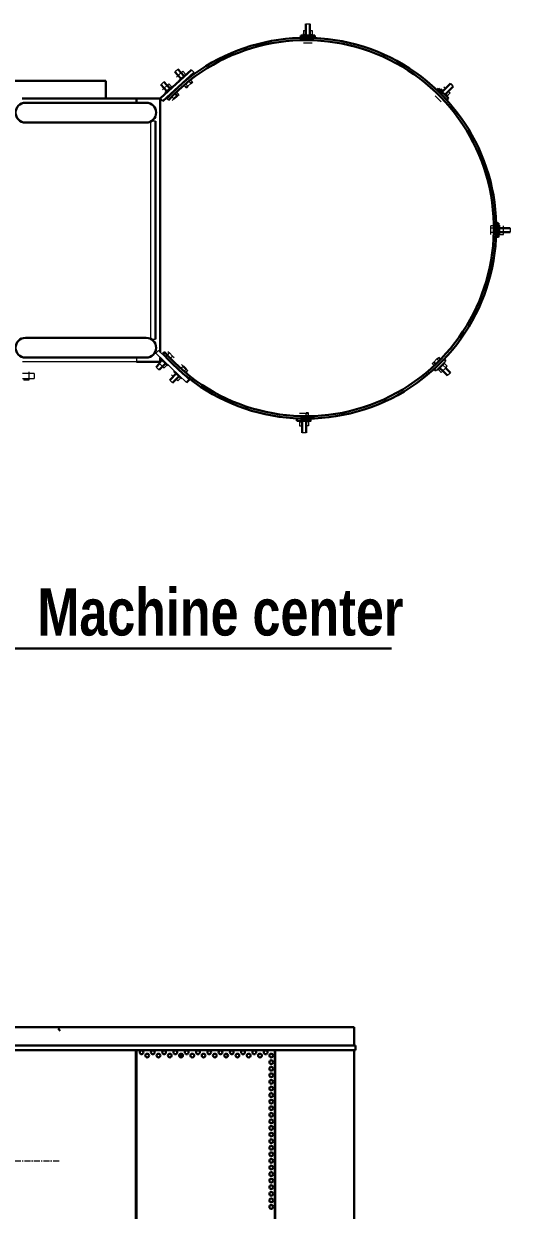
# Model space of a CAD drawing. Header units: feet. Extents: x -99009 to 3252343, y -11094690 to 9035152.
# Drawn here: x 1889900 to 1890935, y -1445643 to -1443119 of the extents above; entities that cross this region are included whole.
import ezdxf

# ---------------------------------------------------------------- set-up
doc = ezdxf.new("R2010")
doc.units = ezdxf.units.FT
doc.linetypes.add('CENTER', pattern=[2, 1.25, -0.25, 0.25, -0.25])
doc.linetypes.add('CENTERX2', pattern=[20.32, 12.7, -2.54, 2.54, -2.54])
for name, color, linetype, lineweight in [('4', 7, 'Continuous', 0), ('AM_0', 7, 'Continuous', 30), ('AM_7', 7, 'CENTER', 5)]:
    doc.layers.add(name, color=color, linetype=linetype, lineweight=lineweight)
doc.layers.add('K-LINE', color=7, linetype='Continuous')
doc.styles.get("Standard").update_dxf_attribs({"font": 'GOTHICB.TTF'})
doc.dimstyles.new('DISA$0', dxfattribs={"dimscale": 15, "dimtxt": 3.5, "dimasz": 3.5, "dimexe": 1, "dimexo": 1, "dimgap": 1.5, "dimtad": 1, "dimdsep": 46, "dimtxsty": 'Standard', "dimcen": 0, "dimclrd": 256, "dimclre": 256, "dimclrt": 254, "dimadec": 0, "dimazin": 2, "dimtp": 0.1, "dimtm": 0.1, "dimtfac": 0.71, "dimtdec": 3, "dimtmove": 0, "dimatfit": 3, "dimfxl": 1, "dimlwd": -1, "dimlwe": -1, "dimarcsym": 0})

# ---------------------------------------------------------------- blocks, each defined once
blk = doc.blocks.new('platform_2')
at = {"color": 7, "linetype": 'Continuous', "lineweight": 30}
for p, q in [((1231.8, 1164.2), (1231.7, 1164)), ((1231.7, 1164), (1231.7, 1139.2)), ((1240.2, 1164), (1240.1, 1164.2)), ((1240.2, 1139.2), (1240.2, 1164)), ((1250.9, 1139.2), (1220.9, 1139.2)), ((1220.9, 1139.2), (1220.9, 1134.2)), ((1225.4, 1141.2), (1225.4, 1139.2)), ((1226.7, 1141.2), (1225.4, 1141.2)), ((1246.4, 1141.2), (1245.2, 1141.2)), ((1246.4, 1139.2), (1246.4, 1141.2)), ((1250.9, 1134.2), (1250.9, 1139.2)), ((1220.9, 1134.2), (1250.9, 1134.2)), ((1240.2, 1134.1), (1240.2, 1134.2)), ((988.5, 1066.1), (921.9, 1005.6)), ((993.9, 1060.2), (927.2, 999.7)), ((952.8, 1061.9), (965.5, 1047.9)), ((971.8, 1053.6), (959.1, 1067.6)), ((805.8, 1042.5), (598.8, 1042.5)), ((805.8, 1005), (805.8, 1042.5)), ((923.2, 1035), (935.9, 1021)), ((942.2, 1026.7), (929.5, 1040.7)), ((960.9, 1043.7), (962.2, 1042.2)), ((972.2, 1040.5), (972.4, 1040.2)), ((975.8, 1036.5), (976.2, 1036.1)), ((977.7, 1056.3), (976.4, 1057.8)), ((979, 1045.6), (978.5, 1046.2)), ((982.5, 1041.8), (982.4, 1041.9)), ((990.5, 1040.4), (987.1, 1037.3)), ((1539.2, 1036.7), (1521.6, 1019.1)), ((931.2, 1016.8), (932.6, 1015.3)), ((942.6, 1013.6), (943, 1013.1)), ((948.1, 1029.5), (946.8, 1030.9)), ((949.1, 1019.1), (948.9, 1019.3)), ((957.5, 1010.4), (950.7, 1004.2)), ((952.9, 1014.9), (952.4, 1015.4)), ((953.2, 1015.1), (957.5, 1010.4)), ((960.9, 1013.5), (957.5, 1010.4)), ((980.3, 1031.1), (976.8, 1028)), ((1514, 1026.7), (1510.5, 1023.2)), ((1510.5, 1023.2), (1531.7, 1002)), ((1535.2, 1005.5), (1514, 1026.7)), ((1518.6, 1025), (1517.2, 1023.6)), ((1523, 1020.6), (1518.6, 1025)), ((1524, 1009.5), (1524.1, 1009.6)), ((1527.6, 1013.1), (1545.2, 1030.7)), ((1533.5, 1010.1), (1529.1, 1014.5)), ((1532.1, 1008.7), (1533.5, 1010.1)), ((870.8, 1005), (627.8, 1005)), ((891.8, 996.1), (634.8, 996.1)), ((870.8, 1005), (921.8, 1005)), ((870.8, 1005), (870.8, 996.1)), ((921.8, 1005), (921.8, 465.3)), ((946.4, 1009.4), (946.6, 1009.2)), ((1531.7, 1002), (1535.2, 1005.5)), ((634.8, 953.9), (891.8, 953.9)), ((911.8, 957), (911.8, 493)), ((1636.8, 740), (1636.8, 710)), ((1641.8, 740), (1636.8, 740)), ((1641.8, 710), (1641.8, 740)), ((1643.8, 735.5), (1641.8, 735.5)), ((1636.7, 720.8), (1636.8, 720.8)), ((1666.7, 729.2), (1641.8, 729.2)), ((1641.8, 720.8), (1666.7, 720.8)), ((1641.8, 714.5), (1643.8, 714.5)), ((891.8, 496.1), (634.8, 496.1)), ((933.6, 455.1), (933, 454.6)), ((937.1, 458.9), (937, 458.8)), ((1518.2, 449.9), (1513.7, 454.4)), ((634.8, 453.9), (891.8, 453.9)), ((921.8, 445), (870.8, 445)), ((920.3, 441.3), (913, 433.7)), ((919.1, 427.8), (926.4, 435.4)), ((922.9, 453.1), (921.6, 451.7)), ((921.8, 454.2), (921.8, 451.9)), ((921.8, 451.4), (921.8, 445)), ((932.5, 441.2), (926.7, 435.1)), ((936.7, 437.1), (938.1, 438.6)), ((939.1, 448.7), (939.4, 448.9)), ((942.8, 452.5), (943.3, 453)), ((966, 431.2), (965.5, 430.7)), ((970.2, 436.1), (976.9, 429.7)), ((1508.4, 440.2), (1503.9, 444.6)), ((1525.8, 450.4), (1504.6, 429.2)), ((1504.6, 429.2), (1508.2, 425.7)), ((1512.2, 436.9), (1512.2, 436.8)), ((1515.8, 433.3), (1517.2, 431.9)), ((1516.9, 431.6), (1522.8, 425.7)), ((1523.2, 437.9), (1521.8, 439.3)), ((1529.4, 446.9), (1525.8, 450.4)), ((1527.6, 442.3), (1526.2, 443.7)), ((1539.4, 421.7), (1529.1, 432)), ((956.3, 421.1), (941.9, 406)), ((948, 400.1), (962.5, 415.2)), ((951.8, 425.4), (950.4, 424)), ((962, 427.1), (961.9, 426.9)), ((965.6, 409.5), (967, 410.9)), ((968, 421), (968.4, 421.5)), ((971.9, 425.1), (972.2, 425.3)), ((983, 406.6), (977.4, 400.9)), ((1511.3, 428.9), (1512.7, 427.5)), ((1523.1, 425.9), (1533.3, 415.7)), ((1232.2, 335.6), (1236.9, 335.6)), ((1212.6, 324.2), (1212.6, 319.2)), ((1212.6, 319.2), (1242.6, 319.2)), ((1223.4, 324.2), (1223.4, 324.2)), ((1223.4, 319.2), (1223.4, 294.3)), ((1231.9, 294.3), (1231.9, 319.2))]:
    blk.add_line(p, q, dxfattribs=at)
at = {"color": 144, "linetype": 'Continuous', "lineweight": 0}
for p, q in [((1231.7, 1164), (1233.8, 1164)), ((1231.8, 1164.2), (1233.9, 1164.2)), ((1233.8, 1164), (1240.2, 1164)), ((1233.9, 1164.2), (1240.1, 1164.2)), ((1226.7, 1149.6), (1231.3, 1149.6)), ((1226.7, 1149.6), (1226.7, 1141.2)), ((1226.7, 1141.2), (1231.3, 1141.2)), ((1231.3, 1149.6), (1231.3, 1141.2)), ((1231.3, 1149.6), (1231.7, 1149.6)), ((1231.3, 1141.2), (1231.7, 1141.2)), ((1240.2, 1149.6), (1240.6, 1149.6)), ((1240.2, 1141.2), (1240.6, 1141.2)), ((1240.6, 1149.6), (1240.6, 1141.2)), ((1240.6, 1149.6), (1245.2, 1149.6)), ((1240.6, 1141.2), (1245.2, 1141.2)), ((1245.2, 1149.6), (1245.2, 1141.2)), ((1231.3, 1122.8), (1226.7, 1122.8)), ((1240.6, 1122.8), (1231.3, 1122.8)), ((1245.2, 1122.8), (1240.6, 1122.8)), ((952.8, 1062.1), (954.3, 1063.4)), ((952.8, 1061.9), (954.4, 1063.3)), ((954.3, 1063.4), (958.9, 1067.6)), ((954.4, 1063.3), (959.1, 1067.6)), ((959.6, 1053.9), (966.4, 1060.1)), ((966.4, 1060.1), (969.8, 1063.2)), ((966.4, 1060.1), (972, 1053.9)), ((969.8, 1063.2), (975.5, 1057)), ((993.9, 1060.2), (988.5, 1066.1)), ((923.2, 1035.2), (924.7, 1036.5)), ((923.2, 1035), (924.8, 1036.4)), ((924.7, 1036.5), (929.3, 1040.7)), ((924.8, 1036.4), (929.5, 1040.7)), ((936.8, 1033.2), (940.2, 1036.3)), ((940.2, 1036.3), (945.9, 1030.1)), ((956.1, 1050.8), (959.6, 1053.9)), ((959.6, 1053.9), (965.2, 1047.7)), ((976.4, 1057.8), (960.9, 1043.7)), ((976, 1035.8), (972.5, 1032.7)), ((976, 1035.8), (976.2, 1036.1)), ((976, 1035.8), (980.3, 1031.1)), ((976.2, 1036.1), (977.8, 1037.5)), ((977.8, 1037.5), (982.5, 1041.8)), ((987.1, 1037.3), (980.3, 1031.1)), ((982.5, 1041.8), (982.8, 1042)), ((984.4, 1043.5), (982.8, 1042)), ((982.8, 1042), (987.1, 1037.3)), ((986.3, 1045), (990.5, 1040.4)), ((1539.2, 1036.7), (1540.7, 1035.2)), ((1539.4, 1036.7), (1540.9, 1035.3)), ((1540.7, 1035.2), (1545.2, 1030.7)), ((1540.9, 1035.3), (1545.2, 1030.9)), ((926.5, 1023.9), (930, 1027)), ((930, 1027), (936.8, 1033.2)), ((930, 1027), (935.6, 1020.8)), ((946.8, 1030.9), (931.2, 1016.8)), ((936.8, 1033.2), (942.4, 1027)), ((953.2, 1015.1), (946.4, 1008.9)), ((956.6, 1018.2), (953.2, 1015.1)), ((956.6, 1018.2), (960.9, 1013.5)), ((972.5, 1032.7), (976.8, 1028)), ((1509.8, 1007.8), (1506.5, 1011.1)), ((1528.7, 1026.8), (1522.8, 1020.8)), ((1525.5, 1030), (1528.7, 1026.8)), ((1528.7, 1026.8), (1529, 1026.5)), ((1535.3, 1020.2), (1529.3, 1014.3)), ((1538.5, 1017), (1532.6, 1011)), ((1535, 1020.5), (1535.3, 1020.2)), ((1535.3, 1020.2), (1538.5, 1017)), ((927.2, 999.7), (921.9, 1005.6)), ((935.4, 1005.1), (939, 1001.7)), ((946.4, 1008.9), (950.7, 1004.2)), ((950.7, 1004.2), (947.2, 1001.1)), ((1516.3, 1001.3), (1509.8, 1007.8)), ((1519.6, 998), (1516.3, 1001.3)), ((906.8, 957), (906.8, 960.2)), ((911.8, 957), (902.8, 957)), ((1625.4, 729.6), (1625.4, 734.2)), ((1631.8, 734.2), (1625.4, 734.2)), ((1643.8, 735.5), (1643.8, 714.5)), ((1652.2, 729.6), (1652.2, 734.2)), ((1625.4, 720.4), (1625.4, 729.6)), ((1631.8, 729.6), (1625.4, 729.6)), ((1625.4, 715.8), (1625.4, 720.4)), ((1631.7, 720.4), (1625.4, 720.4)), ((1636.8, 710), (1641.8, 710)), ((1643.8, 729.6), (1652.2, 729.6)), ((1643.8, 720.4), (1652.2, 720.4)), ((1643.8, 715.8), (1652.2, 715.8)), ((1652.2, 720.4), (1652.2, 729.6)), ((1652.2, 715.8), (1652.2, 720.4)), ((1666.7, 729.2), (1666.7, 727.1)), ((1666.7, 727.1), (1666.7, 720.8)), ((902.8, 493), (911.8, 493)), ((906.8, 489.8), (906.8, 493)), ((918, 468.9), (912.5, 463.1)), ((912.5, 463.1), (977.4, 400.9)), ((918, 468.9), (983, 406.6)), ((926.3, 463.2), (930.1, 466.5)), ((936.9, 459.1), (941.3, 463.8)), ((937.1, 458.9), (936.9, 459.1)), ((943.3, 453), (937.1, 458.9)), ((938, 467), (941.3, 463.8)), ((941.3, 463.8), (948, 457.4)), ((943.5, 452.7), (948, 457.4)), ((948, 457.4), (951.3, 454.2)), ((1510.4, 451.2), (1513.7, 454.4)), ((870.8, 445), (628.8, 445)), ((870.8, 453.9), (870.8, 445)), ((919.1, 427.8), (913, 433.7)), ((919, 427.8), (913, 433.5)), ((925.8, 447.6), (920, 441.5)), ((920, 441.5), (926.7, 435.1)), ((936.7, 437.1), (921.6, 451.7)), ((926.7, 435.1), (930, 431.9)), ((935.8, 438), (930, 431.9)), ((943.5, 452.7), (943.3, 453)), ((965.8, 431.5), (970.2, 436.1)), ((965.8, 431.5), (972.4, 425.1)), ((966.8, 439.3), (970.2, 436.1)), ((972.4, 425.1), (976.9, 429.7)), ((976.9, 429.7), (980.2, 426.5)), ((1500.6, 441.4), (1503.9, 444.6)), ((1505, 437), (1500.6, 441.4)), ((1503.9, 444.6), (1510.4, 451.2)), ((1508.2, 425.7), (1529.4, 446.9)), ((1515, 446.6), (1510.4, 451.2)), ((1516.9, 431.6), (1513.6, 428.4)), ((1523.4, 438.2), (1516.9, 431.6)), ((1522.8, 425.7), (1529.4, 432.2)), ((1526.7, 441.4), (1523.4, 438.2)), ((1523.4, 438.2), (1529.4, 432.2)), ((1527.6, 442.3), (1526.7, 441.4)), ((1526.7, 441.4), (1532.6, 435.5)), ((1529.4, 432.2), (1532.6, 435.5)), ((653.3, 420.1), (628.8, 420.1)), ((628.8, 409.9), (653.3, 409.9)), ((631.3, 409.9), (631.3, 406)), ((642.1, 406), (631.3, 406)), ((642.1, 424), (642.1, 415)), ((642.1, 415), (642.1, 406)), ((653.3, 420.1), (653.3, 415)), ((653.3, 415), (653.3, 409.9)), ((948, 400.1), (941.9, 406)), ((947.8, 400.1), (941.9, 405.9)), ((945.5, 417), (948.9, 413.8)), ((954.7, 419.9), (948.9, 413.8)), ((948.9, 413.8), (949.1, 413.6)), ((965.6, 409.5), (950.4, 424)), ((954.9, 419.7), (950.4, 424)), ((955.3, 407.7), (955.5, 407.5)), ((961.4, 413.5), (955.5, 407.5)), ((958.9, 404.3), (955.5, 407.5)), ((964.7, 410.3), (958.9, 404.3)), ((961.4, 413.5), (961.1, 413.8)), ((964.7, 410.3), (961.4, 413.5)), ((965.6, 409.5), (964.7, 410.3)), ((972.4, 425.1), (975.8, 421.9)), ((975.8, 421.9), (980.2, 426.5)), ((1513.6, 428.4), (1512.7, 427.5)), ((1513.6, 428.4), (1519.6, 422.4)), ((1519.6, 422.4), (1522.8, 425.7)), ((1537.8, 420.2), (1533.3, 415.7)), ((1539.4, 421.7), (1537.8, 420.2)), ((1218.4, 335.6), (1223, 335.6)), ((1223, 335.6), (1232.2, 335.6)), ((1232.2, 329.2), (1232.2, 335.6)), ((1236.9, 329.2), (1236.9, 335.6)), ((1242.6, 324.2), (1212.6, 324.2)), ((1217.1, 319.2), (1217.1, 317.2)), ((1218.4, 317.2), (1217.1, 317.2)), ((1218.4, 317.2), (1218.4, 308.8)), ((1218.4, 317.2), (1223, 317.2)), ((1218.4, 308.8), (1223, 308.8)), ((1223.4, 317.2), (1223, 317.2)), ((1223, 317.2), (1223, 308.8)), ((1223, 308.8), (1223.4, 308.8)), ((1232.2, 317.2), (1231.9, 317.2)), ((1231.9, 308.8), (1232.2, 308.8)), ((1236.9, 317.2), (1232.2, 317.2)), ((1232.2, 317.2), (1232.2, 308.8)), ((1236.9, 308.8), (1232.2, 308.8)), ((1238.1, 317.2), (1236.9, 317.2)), ((1236.9, 317.2), (1236.9, 308.8)), ((1238.1, 317.2), (1238.1, 319.2)), ((1242.6, 319.2), (1242.6, 324.2)), ((1229.8, 294.3), (1223.4, 294.3)), ((1229.7, 294.2), (1223.5, 294.2)), ((1231.8, 294.2), (1229.7, 294.2)), ((1231.8, 294.2), (1229.7, 294.2)), ((1231.9, 294.3), (1229.8, 294.3))]:
    blk.add_line(p, q, dxfattribs=at)
at = {"color": 8, "linetype": 'Continuous', "lineweight": 0}
for p, q in [((901.8, 493.6), (901.8, 956.4)), ((903.6, 957), (903.6, 957.5)), ((903.6, 492.5), (903.6, 493))]:
    blk.add_line(p, q, dxfattribs=at)
at = {"color": 7, "linetype": 'Continuous', "lineweight": 30}
for centre, radius, start, end in [((1231.8, 729.2), 405, 221.0442, 137.0442), ((1231.8, 729.2), 400, 221.0442, 137.0442), ((634.8, 975), 21.1, 90, 270), ((891.8, 975), 21.1, 270, 90), ((634.8, 475), 21.1, 90, 270), ((891.8, 475), 21.1, 270, 90)]:
    blk.add_arc(centre, radius, start, end, dxfattribs=at)
blk = doc.blocks.new('shot blast mc')
at = {"color": 7, "linetype": 'Continuous', "lineweight": 30}
for p, q in [((150642.5, 56239.7), (148257.5, 56239.7)), ((150016.8, 56232), (150012.3, 56237)), ((150642.5, 56209.7), (150642.5, 56239.7)), ((150642.5, 56209.7), (150642.5, 56200.7)), ((148269.5, 56200.7), (150645.5, 56200.7)), ((148269.5, 56190.7), (150645.5, 56190.7)), ((150177.5, 55718.7), (150177.5, 56190.7)), ((150178.5, 55718.7), (150178.5, 56190.7)), ((150179, 55718.7), (150179, 56190.7)), ((150275, 56183), (150275, 56175.3)), ((150373, 56181.8), (150373, 56176.5)), ((150474, 56190.7), (150474, 55718.7)), ((150474.5, 56190.7), (150474.5, 55718.7)), ((150642.5, 56190.7), (150642.5, 55718.7)), ((150645.5, 56200.7), (150645.5, 56190.7))]:
    blk.add_line(p, q, dxfattribs=at)
for centre in [(150190, 56186.2), (150202, 56179.2), (150214, 56186.2), (150226, 56179.2), (150238, 56186.2), (150250, 56179.2), (150262, 56186.2), (150274, 56179.2), (150286, 56186.2), (150298, 56179.2), (150310, 56186.2), (150322, 56179.2), (150334, 56186.2), (150346, 56179.2), (150358, 56186.2), (150370, 56179.2), (150382, 56186.2), (150394, 56179.2), (150406, 56186.2), (150418, 56179.2), (150430, 56186.2), (150442, 56179.2), (150454, 56186.2), (150466, 56179.2), (150466, 56165.2), (150466, 56151.2), (150466, 56137.2), (150466, 56123.2), (150466, 56109.2), (150466, 56095.2), (150466, 56081.2), (150466, 56067.2), (150466, 56053.2), (150466, 56039.2), (150466, 56025.2), (150466, 56011.2), (150466, 55997.2), (150466, 55983.2), (150466, 55969.2), (150466, 55955.2), (150466, 55941.2), (150466, 55927.2), (150466, 55913.2), (150466, 55899.2), (150466, 55885.2), (150466, 55871.2), (150466, 55857.2)]:
    blk.add_circle(centre, 4, dxfattribs=at)
at = {"layer": 'AM_7', "linetype": 'CENTERX2', "lineweight": 0}
blk.add_line((150014.3, 55954.7), (148186.7, 55954.7), dxfattribs=at)
blk.add_blockref('platform_2', (149308.1, 57209.7))
at = {"layer": '4', "color": 2, "linetype": 'Continuous', "width": 0.8}
blk.add_text('Machine center', height=100, rotation=360, dxfattribs=at).set_placement((149968.4, 57072.6))
at = {"layer": 'AM_0'}
blk.add_leader([(149134.9, 56679.2), (149915.9, 57044.7), (150721.7, 57044.7)], dimstyle='DISA$0', override={"dimdec": 0, "dimclrd": 1, "dimclre": 1}, dxfattribs=at)

msp = doc.modelspace()

# ---------------------------------------------------------------- block references
at = {"layer": 'K-LINE'}
msp.add_blockref('shot blast mc', (1739960.62702, -1501493.09939), dxfattribs=at)

doc.saveas('drawing.dxf')
